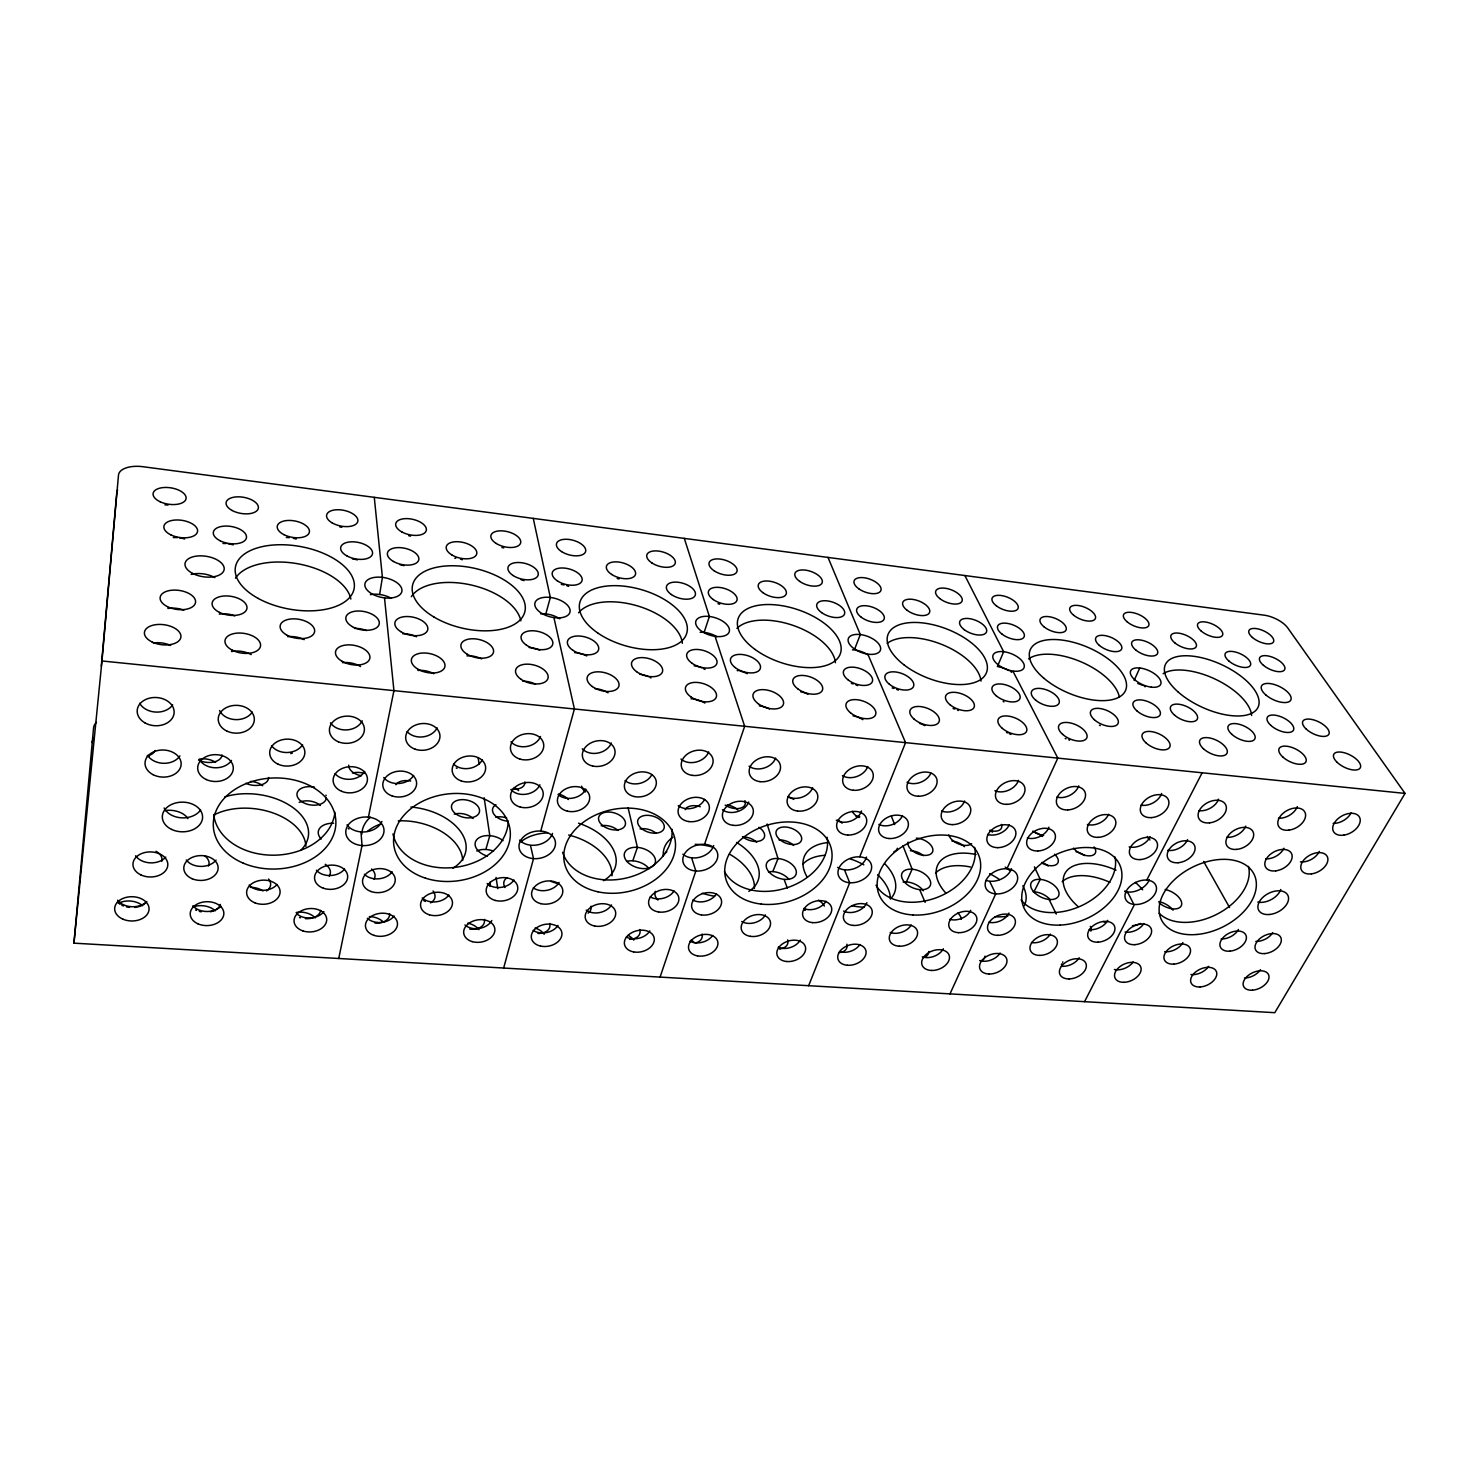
<?xml version="1.0" encoding="UTF-8"?>
<svg xmlns="http://www.w3.org/2000/svg" width="1479" height="1479" viewBox="0 0 1479 1479"><rect width="100%" height="100%" fill="white"/><g stroke="black" fill="none" stroke-linecap="round" stroke-linejoin="round"><path stroke-width="1.5" d="M101.311 666.105L116.767 492.673A23.682 11.721 8.3 0 1 117.654 490.03M73.95 943.158L101.959 660.965L118.486 475.147A23.83 11.629 8.5 0 1 143.001 466.717L1264.286 615.19A19.116 8.135 24.6 0 1 1287.691 627.854L1405.05 793.41L1274.787 1012.69L73.95 943.158L93.565 727.871A21.797 12.682 5.6 0 1 96.449 722.344M374.279 497.351L382.414 577.365L379.622 594.484M338.746 958.503L362.022 845.563L361.005 831.901A19.005 14.254 -4.7 0 1 347.029 824.894M476.793 850.98A16.509 10.482 13.5 0 1 485.833 849.482L489.808 835.653L484.132 797.736M540.593 613.822A18.007 9.632 14.7 0 1 545.825 613.914L550.317 597.461L533.253 518.389M503.655 968.042L533.531 858.633L530.425 845.175A18.247 13.644 -10.3 0 1 519.628 840.127M541.055 831.069L541.554 831.124A18.395 13.681 -10.4 0 1 555.124 846.21A18.395 13.681 -10.4 0 1 534.159 858.67L532.736 858.559A18.395 13.681 -10.4 0 1 519.425 843.27A18.395 13.681 -10.4 0 1 540.741 831.05L574.407 708.977L553.904 617.593A18.099 9.558 14.8 0 1 534.88 605.355A18.099 9.558 14.8 0 1 550.003 597.405L550.817 597.516A18.099 9.558 14.8 0 1 569.988 609.607A18.099 9.558 14.8 0 1 555.309 617.76L554.699 617.686M626.56 861.444A16.01 10.039 17.2 0 1 632.772 860.815L637.412 847.375L628.113 807.885M703.098 632.309A17.434 9.17 17.6 0 1 704.115 632.402L709.384 616.484L684.296 538.393M660.078 977.101L695.851 871.002L691.617 857.82A17.674 12.997 -15.3 0 1 682.854 854.178M704.854 844.324L705.335 844.361A17.803 13.015 -15.3 0 1 717.241 858.948A17.803 13.015 -15.3 0 1 696.443 871.057L695.093 870.946A17.803 13.015 -15.3 0 1 683.446 856.156A17.803 13.015 -15.3 0 1 704.54 844.306L744.658 726.281L715.06 636.358A17.526 9.114 17.6 0 1 695.888 624.36A17.526 9.114 17.6 0 1 709.088 616.447L709.865 616.54A17.526 9.114 17.6 0 1 729.165 628.39A17.526 9.114 17.6 0 1 716.391 636.506L715.799 636.451M768.488 871.87A15.622 9.558 20.5 0 1 772.796 871.612L778.028 858.559L767.102 824.006M808.643 985.698L849.704 882.741L844.454 869.8A17.212 12.331 -19.5 0 1 837.613 867.36M860.002 856.877L860.464 856.914A17.341 12.35 -19.4 0 1 870.872 871.02A17.341 12.35 -19.4 0 1 850.259 882.778L848.983 882.667A17.341 12.35 -19.4 0 1 838.833 868.376A17.341 12.35 -19.4 0 1 859.724 856.859L905.555 742.643L867.822 654.143A17.064 8.652 20.1 0 1 848.539 642.385A17.064 8.652 20.1 0 1 860.02 634.528L860.741 634.602A17.064 8.652 20.1 0 1 880.134 646.212A17.064 8.652 20.1 0 1 869.079 654.291L868.543 654.236M903.096 882.039A15.345 9.077 23.2 0 1 906.387 881.928L912.155 869.208L902.985 845.84M997.364 666.678L1003.649 651.721L964.881 575.534M949.98 993.888L995.718 893.871L989.562 881.188A16.842 11.666 -22.7 0 1 986.068 880.356M1007.199 868.783L1007.624 868.82A16.953 11.684 -22.7 0 1 1016.665 882.482A16.953 11.684 -22.7 0 1 996.254 893.908L995.053 893.815A16.953 11.684 -22.7 0 1 986.253 879.968A16.953 11.684 -22.7 0 1 1006.922 868.765L1057.818 758.117L1012.856 671.022A16.713 8.171 22.2 0 1 993.5 659.505A16.713 8.171 22.2 0 1 1003.391 651.684L1004.075 651.758A16.713 8.171 22.2 0 1 1023.523 663.147A16.713 8.171 22.2 0 1 1014.058 671.17L1013.522 671.115M1034.413 866.842L1040.218 879.395L1033.987 891.763M1134.134 680.488L1139.754 668.009M1084.551 1001.671L1134.504 904.464A16.639 11.037 -25.1 0 0 1156.412 887.308A16.639 11.037 -25.1 0 0 1131.638 884.923A16.639 11.037 -25.1 0 0 1133.857 904.39L1127.534 892.003A16.528 11.019 -25.2 0 1 1125.02 891.486M1202.15 772.777L1146.761 880.06M486.295 849.519L486.573 849.538A16.509 10.482 13.5 0 1 493.542 851.146M633.197 860.852L633.474 860.87A16.01 10.039 17.2 0 1 649.115 868.765M773.203 871.649L773.462 871.667A15.622 9.558 20.5 0 1 788.973 879.395M906.793 881.946L907.034 881.965A15.345 9.077 23.2 0 1 923.377 890.802M784.591 879.358L785.257 879.413A15.714 9.521 20.5 0 0 795.942 869.948A15.714 9.521 20.5 0 0 778.287 858.578L777.603 858.523A15.714 9.521 20.5 0 0 766.529 867.766A15.714 9.521 20.5 0 0 784.073 879.321L787.327 888.01M920.16 889.655L920.788 889.711A15.419 9.04 23.2 0 0 930.106 880.393A15.419 9.04 23.2 0 0 912.395 869.227L911.748 869.171A15.419 9.04 23.2 0 0 902.061 878.304A15.419 9.04 23.2 0 0 919.661 889.618L925.151 902.375M531.22 845.248L531.83 845.285A18.247 13.644 -10.3 0 0 552.48 833.398M692.357 857.875L692.948 857.931A17.674 12.997 -15.3 0 0 713.691 845.544M845.156 869.874L845.711 869.911A17.212 12.331 -19.5 0 0 866.546 857.062M990.246 881.244L990.764 881.281A16.842 11.666 -22.7 0 0 1011.47 868.783M361.005 831.901L361.671 831.956A19.005 14.254 -4.7 0 0 381.915 821.437M368.419 817.111L393.932 690.638L384.503 597.867A18.857 9.965 11.8 0 1 366.7 580.692A18.857 9.965 11.8 0 1 398.664 584.113A18.857 9.965 11.8 0 1 385.15 597.941L384.503 597.867M1049.073 899.454L1056.283 914.059M101.959 660.965L1405.05 793.41M546.139 613.951L546.62 614.007A18.007 9.632 14.7 0 1 559.82 618.832M704.411 632.439L704.873 632.494A17.434 9.17 17.6 0 1 716.908 636.673M1151.365 687.162L1150.717 687.069A16.454 7.709 24 0 1 1130.529 671.152A16.454 7.709 24 0 1 1155.321 674.387A16.454 7.709 24 0 1 1151.365 687.162M1203.629 861.444L1229.567 907.514M828 557.417L860.297 634.546L854.344 649.965A16.972 8.708 20.1 0 0 852.422 649.836M891.338 816.112L894.666 824.598M478.124 757.599L479.122 764.292M496.075 877.417L497.739 888.639M296.133 912.525A15.788 10.482 8.2 0 1 315.212 917.867M320.666 910.398A15.881 10.445 8.4 0 1 305.395 918.644M300.477 917.812A15.881 10.445 8.4 0 1 299.534 917.535M325.232 864.291A15.493 9.965 8.9 0 1 329.207 876.141M326.341 798.013A14.845 9.114 9.3 0 1 310.035 804.872A14.845 9.114 9.3 0 1 297.113 793.021A14.845 9.114 9.3 0 1 314.565 787.216M325.935 795.11A14.845 9.114 9.3 0 1 326.138 795.702M299.183 802.376A14.772 9.151 9.2 0 1 320.407 805.463M92.123 742.55A21.686 12.738 5.4 0 1 94.212 737.836M200.257 758.986A14.901 8.948 7.1 0 1 215.638 762.406M221.998 754.993A14.975 8.911 7.3 0 1 213.752 762.018A14.975 8.911 7.3 0 1 198.574 760.095M290.753 753.624A14.605 8.763 9.2 0 1 292.287 753.181M148.621 755.991A15.197 9.059 5.8 0 1 149.305 756.416M118.69 903.17A16.602 10.815 3.7 0 1 142.613 905.703M250.45 781.43A14.882 9.077 8 0 1 262.726 785.737M250.358 887.345A15.807 10.316 7.1 0 1 263.059 890.913M214.492 814.707A54.76 34.553 7.5 0 1 272.469 812.747A54.76 34.553 7.5 0 1 305.913 846.302M321.202 839.037A17.23 10.834 9.7 0 1 333.662 823.267M348.231 828.462A17.23 10.834 9.7 0 1 348.896 829.053M158.235 852.773A16.269 10.298 4.8 0 1 161.784 861.407M156.071 851.312A16.269 10.298 4.8 0 1 157.569 852.255M192.769 907.145A16.232 10.686 5.5 0 1 215.268 910.824M268.586 777.492A14.956 9.04 8.1 0 1 260.988 784.868A14.956 9.04 8.1 0 1 245.828 783.278M224.734 796.904A55.056 34.442 7.7 0 1 291.973 806.887A55.056 34.442 7.7 0 1 301.069 849.981M145.589 902.819A16.694 10.778 4 0 1 140.597 906.035M139.692 906.368A16.694 10.778 4 0 1 134.811 907.403M129.579 907.385A16.694 10.778 4 0 1 126.491 906.867M123.552 905.98A16.694 10.778 4 0 1 121.759 905.203M120.095 904.279A16.694 10.778 4 0 1 119.337 903.78M117.969 902.689A16.694 10.778 4 0 1 117.359 902.116M155.11 750.482A15.289 9.022 5.9 0 1 147.16 756.046M220.371 904.408A16.324 10.649 5.8 0 1 210.369 911.785M201.255 911.822A16.324 10.649 5.8 0 1 199.277 911.36M196.448 910.398A16.324 10.649 5.8 0 1 195.561 909.992M268.623 879.025A15.899 10.298 7.3 0 1 266.516 890.931M164.927 810.603A18.044 11.185 5.8 0 1 187.888 818.663M204.546 855.731A16.029 10.205 5.9 0 1 208.391 866.065M433.051 890.987A15.234 9.928 11.6 0 1 430.537 902.893M367.495 831.383A52.504 33.388 11.5 0 1 380.898 823.951M398.313 820.845A52.504 33.388 11.5 0 1 462.705 860.464M423.715 900.637A15.141 9.965 11.5 0 1 425.305 901.469M369.362 916.555A15.511 10.316 10.1 0 1 383.579 922.249M361.375 775.791A14.365 8.634 10.7 0 1 348.711 765.161M454.238 814.134A14.217 8.819 12.8 0 1 473.114 818.534M371.617 868.986A15.308 9.872 10.1 0 1 374.021 879.229M352.39 773.055A14.291 8.671 10.5 0 1 364.241 773.388M489.937 882.15A14.901 9.595 13.1 0 1 489.974 886.383M389.624 913.597A15.585 10.298 10.3 0 1 375.037 923.099M484.409 919.346A15.234 10.057 13 0 1 469.749 929.126M467.697 923.136A15.16 10.094 12.9 0 1 478.937 929.644M487.367 856.138A16.583 10.427 13.6 0 1 475.11 843.455A16.583 10.427 13.6 0 1 489.364 835.617L490.104 835.672A16.583 10.427 13.6 0 1 503.026 840.664M456.253 768.008A14.05 8.467 12.6 0 1 457.029 768.341M410.885 807.035A52.8 33.259 11.6 0 1 460.93 832.067A52.8 33.259 11.6 0 1 452.925 868.191M361.874 834.156A52.8 33.259 11.6 0 1 370.416 817.221M395.836 784.702A14.346 8.745 11.6 0 1 410.681 781.023M591.027 906.165A14.716 9.503 15.9 0 1 588.069 913.153M520.922 841.828A50.748 32.057 15.4 0 1 547.47 832.88M568.639 835.025A50.748 32.057 15.4 0 1 612.01 875.771M524.823 781.892A13.866 8.319 14 0 1 512.326 789.083M585.425 792.004A13.607 8.135 15.9 0 1 582.134 787.808M581.931 787.253A13.607 8.135 15.9 0 1 581.709 786.181M601.121 825.781A13.773 8.467 16.4 0 1 617.982 830.422M514.137 787.531A13.792 8.356 13.9 0 1 518.593 790.618M495.798 817.221A14.087 8.726 13.8 0 1 506.65 817.942M505.06 887.566A14.753 9.484 14.3 0 1 507.168 877.602M549.726 923.469A15.03 9.872 14.8 0 1 537.912 933.489M535.102 927.999A14.938 9.909 14.7 0 1 544.198 934.247M639.815 929.551A14.753 9.614 17.3 0 1 629.536 939.313M628.131 935.32A14.679 9.65 17.3 0 1 633.807 940.126M578.529 823.174A51.026 31.928 15.4 0 1 603.432 880.671M557.213 883.444A51.026 31.928 15.4 0 1 551.001 881.41M558.526 794.038A13.884 8.412 15.1 0 1 568.287 799.51M507.778 821.196A14.161 8.689 13.9 0 1 494.004 814.356A14.161 8.689 13.9 0 1 495.946 804.742M165.777 857.099A17.286 12.516 0.9 0 1 150.229 862.849A17.286 12.516 0.9 0 1 135.587 855.768M221 906.183A16.694 11.943 -1.3 0 1 192.899 905.795M172.673 704.873A18.321 14.069 3.6 0 1 155.831 712.083A18.321 14.069 3.6 0 1 139.618 703.264M146.865 901.469A17.064 12.109 0.6 0 1 117.617 900.193M302.566 744.769A17.452 13.422 -1.2 0 1 287.333 752.515A17.452 13.422 -1.2 0 1 271.544 745.693M231.5 760.428A17.656 13.385 0.8 0 1 214.88 767.767A17.656 13.385 0.8 0 1 199.203 759.115M200.608 810.03A19.966 14.79 0.8 0 1 181.566 817.832A19.966 14.79 0.8 0 1 164.132 807.978M216.063 860.094A17.045 12.405 -0.5 0 1 201.089 866.417A17.045 12.405 -0.5 0 1 186.28 860.002M277.165 884.46A16.62 12.054 -2.4 0 1 249.193 885.089M334.92 812.285A60.824 45.424 -1.9 0 1 274.65 855.176A60.824 45.424 -1.9 0 1 213.697 814.578M179.902 755.88A17.933 13.514 2.3 0 1 163.744 763.312A17.933 13.514 2.3 0 1 147.549 755.325M252.299 712.083A17.896 13.866 1 0 1 235.364 719.607A17.896 13.866 1 0 1 219.539 710.549M362.226 720.791A17.378 13.551 -2.9 0 1 346.936 729.905A17.378 13.551 -2.9 0 1 330.483 722.806M323.901 911.619A16.251 11.684 -4 0 1 296.613 913.578M344.607 869.023A16.454 12.072 -4.1 0 1 316.395 870.262M364.721 771.446A17.027 13.034 -3.7 0 1 350.449 779.267A17.027 13.034 -3.7 0 1 335.03 773.72M508.184 821.141A58.162 43.63 -7.5 0 1 454.367 867.452A58.162 43.63 -7.5 0 1 392.97 833.916M413.565 775.495A16.824 12.886 -5.4 0 1 399.016 783.5A16.824 12.886 -5.4 0 1 383.745 777.547M482.394 759.725A16.676 12.886 -7.7 0 1 469.028 768.433A16.676 12.886 -7.7 0 1 453.572 764.051M539.909 784.776A16.324 12.479 -9.8 0 1 526.45 794.168A16.324 12.479 -9.8 0 1 510.81 789.49M540.501 736.505A16.639 12.978 -9.7 0 1 527.06 746.433A16.639 12.978 -9.7 0 1 510.939 741.792M437.137 727.853A17.045 13.329 -5.8 0 1 423.086 736.856A17.045 13.329 -5.8 0 1 407.076 731.569M392.175 871.76A16.251 11.943 -5.6 0 1 364.389 874.274M448.858 895.035A15.899 11.592 -7.4 0 1 422.236 897.993M513.971 879.987A15.788 11.592 -9.3 0 1 487.109 883.518M491.823 920.511A15.585 11.222 -8.8 0 1 479.381 928.424A15.585 11.222 -8.8 0 1 464.942 924.967M394.135 916.037A15.955 11.499 -6 0 1 367.365 918.274M672.002 829.312A56.091 41.671 -12.9 0 1 624.637 878.397A56.091 41.671 -12.9 0 1 562.612 852.274M585.832 789.139A16.158 12.313 -11.4 0 1 573.131 798.05A16.158 12.313 -11.4 0 1 558.082 794.519M651.925 774.497A16.084 12.276 -13.8 0 1 625.007 780.616M704.614 799.363A15.788 11.869 -15.4 0 1 678.251 805.648M708.663 751.924A16.084 12.331 -15.8 0 1 696.369 761.981A16.084 12.331 -15.8 0 1 680.969 759.06M611.308 742.994A16.398 12.719 -12.4 0 1 598.145 753.033A16.398 12.719 -12.4 0 1 582.301 748.836M559.062 882.408A15.64 11.444 -10.6 0 1 533.309 887.844M611.511 904.908A15.345 11.092 -12.2 0 1 586.202 910.14M674.091 890.876A15.271 11.056 -14 0 1 650.205 896.903M649.854 930.883A15.067 10.741 -13.2 0 1 626.356 937.02M558.008 925.373A15.363 11.037 -10.7 0 1 533.179 930.383M342.462 662.666A17.341 9.78 10.8 0 1 360.525 666.53M354.424 628.39A16.898 9.281 11.2 0 1 366.589 630.59M235.494 578.197A59.955 32.002 10.1 0 1 297.815 563.776A59.955 32.002 10.1 0 1 350.856 599.069M173.302 537.58A16.916 8.708 8.5 0 1 177.406 537.616M179.495 537.838A16.916 8.708 8.5 0 1 184.598 538.966M339.893 526.949A15.825 8.061 11.3 0 1 341.834 527.337M287.832 636.691A17.36 9.614 9.9 0 1 304.193 639.631M219.262 614.136A17.508 9.54 8.8 0 1 234.921 615.874M153.317 642.995A18.266 10.15 7.3 0 1 170.64 645.454M286.334 537.524A16.232 8.356 10.4 0 1 289.292 537.653M293.286 538.282A16.232 8.356 10.4 0 1 296.17 539.077M222.978 543.477A16.694 8.634 9.3 0 1 226.028 543.551M228.08 543.773A16.694 8.634 9.3 0 1 233.127 544.882M191.105 574.425A19.671 10.408 8.6 0 1 214.862 577.586M164.945 504.857A16.602 8.338 8.6 0 1 168.033 505.097M231.5 651.555A17.859 10.002 8.7 0 1 251.227 654.605M167.922 608.461A17.766 9.632 7.9 0 1 183.858 610.18M370.379 594.65A18.746 10.039 11.7 0 1 391.399 598.348M352.409 558.933A16.121 8.412 11.4 0 1 357.345 559.894M402.713 633.751A16.676 9.188 12.1 0 1 416.505 636.765M466.994 655.9A16.583 9.225 13.3 0 1 481.655 658.876M408.703 535.731A15.548 7.931 12.4 0 1 410.589 536.156M522.716 681.153A16.602 9.355 14.3 0 1 535.472 684.13M417.91 670.449A17.008 9.614 12.3 0 1 433.865 673.721M411.365 596.684A57.348 30.763 13.2 0 1 470.599 584.871A57.348 30.763 13.2 0 1 520.867 620.884M400.051 564.775A15.936 8.319 12.2 0 1 403.915 565.681M454.829 558.249A15.548 8.042 13.2 0 1 455.754 558.322M460.505 559.173A15.548 8.042 13.2 0 1 462.354 559.728M521.144 579.786A15.474 8.079 14.2 0 1 523.899 580.637M501.88 547.526A15.197 7.765 14 0 1 503.729 547.914M529.112 647.543A16.195 8.892 14.4 0 1 539.706 650.131M574.573 652.609A16.029 8.782 15.3 0 1 586.793 655.955M639.852 674.239A15.992 8.8 16.6 0 1 648.394 676.606M650.131 677.474A15.992 8.8 16.6 0 1 650.945 677.955M691.063 698.791A16.047 8.892 17.7 0 1 691.987 698.827M692.948 698.92A16.047 8.892 17.7 0 1 702.396 701.675M703.264 702.118A16.047 8.892 17.7 0 1 704.891 703.08M594.872 688.604A16.361 9.17 15.8 0 1 608.035 692.819M700.159 632.291A17.434 9.17 17.6 0 1 702.1 632.272M578.566 612.824A55.315 29.414 16.2 0 1 637.19 605.817A55.315 29.414 16.2 0 1 682.355 643.31M561.336 584.445A15.326 7.987 15 0 1 564.128 584.944M566.882 585.739A15.326 7.987 15 0 1 568.657 586.405M617.205 578.511A15.012 7.709 15.9 0 1 619.017 578.992M694.15 665.809A15.659 8.467 17.5 0 1 701.619 667.768M703.375 668.563A15.659 8.467 17.5 0 1 705.021 669.469M744.917 800.62A13.274 7.783 18.9 0 1 739.962 808.292A13.274 7.783 18.9 0 1 725.191 805.112M662.629 856.23A49.399 30.634 18.9 0 1 666.844 851.849M695.222 844.306A49.399 30.634 18.9 0 1 712.767 847.171M729.461 854.122A49.399 30.634 18.9 0 1 754.401 888.343M743.438 836.911A13.44 8.098 19.5 0 1 756.712 842.254M727.187 804.853A13.2 7.82 18.9 0 1 737.818 809.937M640.037 828.906A13.681 8.375 17.3 0 1 656.14 833.25M657.915 900.082A14.328 9.059 18.1 0 1 655.289 891.282M702.026 934.099A14.587 9.41 18.9 0 1 695.666 942.899M691.118 940.071A14.513 9.447 18.9 0 1 694.372 942.715M787.697 939.886A14.402 9.133 21 0 1 779.451 948.815M778.416 947.207A14.328 9.17 21.1 0 1 780.136 948.889M736.597 842.457A49.657 30.504 18.9 0 1 748.818 891.356M714.579 896.219A49.657 30.504 18.9 0 1 702.322 893.242M663.276 855.675A49.657 30.504 18.9 0 1 672.89 837.262M758.912 827.316A13.496 8.061 19.5 0 1 761.74 840.164A13.496 8.061 19.5 0 1 742.495 836.578M685.202 809.716A13.496 8.061 18.3 0 1 700.27 806.721M827.094 837.243A54.464 39.6 -17.5 0 1 787.475 887.603A54.464 39.6 -17.5 0 1 724.47 871.612M748.725 802.006A15.659 11.703 -16.7 0 1 737.281 811.657A15.659 11.703 -16.7 0 1 722.455 809.771M812.655 787.715A15.622 11.647 -18.8 0 1 787.863 796.552M861.517 810.973A15.382 11.24 -19.9 0 1 850.906 821.011A15.382 11.24 -19.9 0 1 836.282 820.216M867.766 766.51A15.659 11.666 -20.7 0 1 842.475 775.662M775.625 758.061A15.899 12.054 -18 0 1 764.07 768.063A15.899 12.054 -18 0 1 749.04 766.177M716.465 893.852A15.141 10.908 -15.2 0 1 692.819 899.99M765.401 914.909A14.882 10.556 -16.4 0 1 741.737 921.528M826.021 901.21A14.845 10.519 -18.1 0 1 803.781 908.476M800.305 940.071A14.642 10.224 -17.1 0 1 778.416 947.373M712.638 935.486A14.882 10.519 -14.9 0 1 689.898 941.199M737.189 670.597A15.53 8.356 18.3 0 1 738.113 670.708M739.962 671.059A15.53 8.356 18.3 0 1 743.678 672.15M744.584 672.501A15.53 8.356 18.3 0 1 747.172 673.703M853.032 715.854A15.622 8.412 20.5 0 1 859.484 717.87M860.353 718.276A15.622 8.412 20.5 0 1 862.849 719.663M759.3 705.908A15.862 8.708 18.9 0 1 761.186 706.167M762.129 706.333A15.862 8.708 18.9 0 1 769.505 708.977M856.064 650.205A16.972 8.708 20.1 0 1 867.655 654.642M736.93 628.353A53.725 27.972 18.9 0 1 793.502 625.543A53.725 27.972 18.9 0 1 835.432 662.703M717.981 603.728A14.864 7.617 17.6 0 1 719.755 604.208M800.675 691.784A15.53 8.356 19.5 0 1 807.941 694.224M851.386 683.446A15.252 8.024 20.2 0 1 853.217 683.927M855.897 684.869A15.252 8.024 20.2 0 1 857.617 685.646M858.855 817.536A12.997 7.413 21.5 0 1 852.274 811.25M802.931 864.069A48.363 29.155 21.9 0 1 825.208 855.287M850.24 858.892A48.363 29.155 21.9 0 1 863.828 864.808M877.62 874.718A48.363 29.155 21.9 0 1 890.376 898.419M803.652 910.14A13.921 8.652 21.5 0 1 805.297 910.324M855.953 816.112A12.941 7.45 21.5 0 1 859.78 816.833M818.442 900.138A13.995 8.615 21.5 0 1 824.395 906.072M779.045 839.961A13.348 7.987 20.3 0 1 793.668 845.452M846.894 944.212A14.272 8.929 22.4 0 1 839.24 952.605M928.757 951.478A14.124 8.634 24.1 0 1 923.395 957.542M787.752 797.07A13.145 7.635 20 0 1 793.798 799.436M884.775 863.773A48.604 29.007 21.9 0 1 890.376 898.992M863.995 907.2A48.604 29.007 21.9 0 1 852.366 905.851M807.016 876.844A48.604 29.007 21.9 0 1 827.611 842.605M896.829 849.538A13.237 7.672 22.2 0 1 895.405 850.98M894.943 851.275A13.237 7.672 22.2 0 1 893.889 851.775M897.402 848.225A13.237 7.672 22.2 0 1 897.069 849.131M837.78 820.013A13.219 7.691 21 0 1 842.106 823.193M1001.412 824.413A12.793 7.062 23.7 0 1 989.765 830.44M935.504 873.091A47.568 27.657 24.4 0 1 970.501 867.008M989.562 873.664A47.568 27.657 24.4 0 1 999.527 879.561M990.061 830.348A12.719 7.099 23.7 0 1 992.483 832.141M957.893 912.987A13.755 8.171 24.2 0 1 961.313 919.291M951.884 841.052A12.923 7.34 23.5 0 1 964.456 846.691M910.343 850.739A13.108 7.598 22.9 0 1 923.414 855.638M1033.174 891.745A15.104 8.615 25.5 0 1 1050.182 899.657M985.051 956.118A14.032 8.449 25.1 0 1 981.446 960.703M1062.033 963.753A13.921 8.153 26.5 0 1 1061.349 964.548M1062.809 961.849A13.921 8.153 26.5 0 1 1062.68 962.367M1007.791 916.093A47.79 27.528 24.3 0 1 995.053 916.721M945.839 893.131A47.79 27.528 24.3 0 1 939.59 861.998A47.79 27.528 24.3 0 1 976.048 854.511M1005.221 867.101A47.79 27.528 24.3 0 1 1009.713 870.484M1022.839 885.755A47.79 27.528 24.3 0 1 1024.115 905.869M971.611 843.751A12.978 7.303 23.4 0 1 958.854 844.047A12.978 7.303 23.4 0 1 948.815 834.951M916.333 838.131A13.182 7.561 22.8 0 1 932.75 848.743A13.182 7.561 22.8 0 1 920.382 854.733A13.182 7.561 22.8 0 1 908.124 842.124M1076.046 851.738A12.738 6.97 25.4 0 1 1084.569 855.565M1042.011 862.423A12.923 7.21 25 0 1 1048.149 865.991M1140.605 923.488A47.18 26.049 26.3 0 1 1132.415 925.706M1106.07 922.471A47.18 26.049 26.3 0 1 1103.26 921.472M1077.932 906.424A47.18 26.049 26.3 0 1 1067.856 869.634A47.18 26.049 26.3 0 1 1116.035 870.207M1135.299 882.371A47.18 26.049 26.3 0 1 1142.657 889.803M1062.199 881.687A46.94 26.178 26.4 0 1 1109.971 882.353M1124.798 891.042A46.94 26.178 26.4 0 1 1126.998 892.743M1165.138 889.471A15.012 8.098 27.1 0 1 1181.333 905.629A15.012 8.098 27.1 0 1 1159.111 902.856M1094.035 846.912A12.812 6.933 25.3 0 1 1089.949 855.842A12.812 6.933 25.3 0 1 1073.532 848.114M1149.922 839.98A12.553 6.563 26.1 0 1 1147.316 836.448M1043.601 835.524A12.719 6.914 24.5 0 1 1032.915 831.05M1032.712 831.771A12.645 6.951 24.5 0 1 1042.381 836.411M1158.815 901.561A14.938 8.153 27.2 0 1 1173.05 910.14M1090.337 926.39A13.57 7.709 26.4 0 1 1090.855 931.16M1054.527 854.215A12.978 7.173 24.9 0 1 1056.431 864.494A12.978 7.173 24.9 0 1 1041.66 862.996M974.643 847.301A53.17 37.511 -21.2 0 1 937.187 897.402A53.17 37.511 -21.2 0 1 875.993 885.218M902.486 815.65A15.271 11.074 -21 0 1 878.859 824.432M964.641 800.971A15.271 11 -22.7 0 1 941.531 810.991M1009.251 824.857A15.049 10.63 -23.4 0 1 987.565 834.433M1018.532 780.339A15.345 11 -24.3 0 1 994.886 790.71M930.901 773.073A15.53 11.388 -22.3 0 1 907.015 782.225M866.934 902.689A14.753 10.371 -19.1 0 1 843.548 911.064M911.23 925.059A14.531 10.039 -19.9 0 1 890.173 932.473M970.723 910.361A14.513 9.965 -21.4 0 1 949.666 919.291M943.343 948.797A14.309 9.706 -20.4 0 1 922.286 956.839M859.983 944.471A14.494 10.02 -18.6 0 1 839.499 951.57M1149.368 879.598A16.528 11.019 -25.2 0 1 1128.181 892.059M1114.926 856.933A52.116 35.459 -24.1 0 1 1080.964 905.924A52.116 35.459 -24.1 0 1 1021.102 899.861M1048.925 827.168A14.956 10.464 -24.2 0 1 1027.369 837.983M1108.621 814.263A14.975 10.371 -25.6 0 1 1087.361 824.506M1150.089 836.633A14.772 10.02 -26 0 1 1129.18 846.857M1161.607 793.465A15.067 10.353 -26.9 0 1 1141.012 805.186M1078.709 785.848A15.215 10.723 -25.5 0 1 1056.875 797.07M1008.992 913.042A14.439 9.817 -22.2 0 1 988.841 922.249M1050.33 934.081A14.235 9.503 -22.7 0 1 1031.473 942.53M1107.734 920.363A14.235 9.447 -24 0 1 1089.21 929.551M1079.189 957.745A14.014 9.207 -23 0 1 1061.367 966.231M1000.137 953.012A14.18 9.503 -21.5 0 1 979.708 960.574M1272.735 932.694A13.94 8.782 -26.4 0 1 1255.819 941.402M1208.602 966.342A13.773 8.726 -25 0 1 1190.983 974.532M1351.103 812.914A14.735 9.503 -29.3 0 1 1333.152 823.378M1260.515 969.651A13.699 8.523 -25.7 0 1 1244.505 977.97M1245.743 826.132A14.735 9.761 -27.7 0 1 1226.775 837.28M1283.883 848.243A14.531 9.447 -27.8 0 1 1265.636 858.874M1280.777 889.471A16.269 10.408 -27.1 0 1 1257.816 902.135M1238.441 929.459A13.995 8.929 -25.9 0 1 1221.173 938.943M1182.867 942.585A13.977 9.003 -24.9 0 1 1164.694 951.663M1248.479 866.38A51.229 33.499 -26.2 0 1 1217.476 913.948A51.229 33.499 -26.2 0 1 1159.111 913.209M1319.36 851.405A14.476 9.299 -28.3 0 1 1300.411 861.887M1297.323 806.628A14.827 9.743 -28.7 0 1 1278.448 818.238M1218.604 799.159A14.956 10.094 -27.7 0 1 1198.729 810.677M1133.154 961.923A13.921 9.003 -23.9 0 1 1114.408 969.484M1143.803 923.543A14.161 9.299 -24.5 0 1 1125.057 932.029M1187.526 839.61A14.698 9.854 -26.5 0 1 1167.67 850.351M892.17 687.957A15.16 7.913 20.9 0 1 893.963 688.419M896.644 689.343A15.16 7.913 20.9 0 1 898.363 690.12M1006.533 732.567A15.289 7.931 23 0 1 1007.439 732.881M1009.196 733.602A15.289 7.931 23 0 1 1010.915 734.434M919.513 723.36A15.474 8.227 21.6 0 1 921.343 724.007M922.23 724.377A15.474 8.227 21.6 0 1 924.8 725.653M887.215 643.365A52.486 26.511 21.2 0 1 941.975 644.511A52.486 26.511 21.2 0 1 981.002 681.116M953.068 708.533A15.178 7.894 22 0 1 954.861 709.07M957.505 710.105A15.178 7.894 22 0 1 958.355 710.512M1003.15 701.471A14.938 7.58 22.5 0 1 1004.001 701.859M1065.194 738.52A15.178 7.746 23.8 0 1 1066.082 738.797M1068.725 739.796A15.178 7.746 23.8 0 1 1069.594 740.184M998.713 666.881A16.639 8.245 22.3 0 1 1009.214 670.69M1010.915 671.743A16.639 8.245 22.3 0 1 1011.71 672.298M1028.571 658.913A51.525 25.051 23.2 0 1 1080.262 661.501A51.525 25.051 23.2 0 1 1119.307 696.886M1099.452 725.209A14.919 7.432 24 0 1 1100.302 725.579M1163.141 673.684A50.785 23.627 24.8 0 1 1215.22 679.138A50.785 23.627 24.8 0 1 1251.622 715.466M1137.795 683.52A16.361 7.783 24.1 0 1 1139.699 684.167M1140.642 684.518A16.361 7.783 24.1 0 1 1142.509 685.332M1144.321 686.256A16.361 7.783 24.1 0 1 1145.208 686.755M637.671 847.393L636.968 847.338A16.084 9.983 17.2 0 0 624.397 856.729A16.084 9.983 17.2 0 0 641.849 868.524L643.088 868.617A16.084 9.983 17.2 0 0 655.271 859.022A16.084 9.983 17.2 0 0 637.671 847.393M362.669 845.6L362.022 845.563A19.172 14.291 -4.8 0 1 349.82 823.063A19.172 14.291 -4.8 0 1 382.543 825.134A19.172 14.291 -4.8 0 1 362.669 845.6M456.179 814.134A14.291 8.782 12.9 0 0 479.288 812.489A14.291 8.782 12.9 0 0 461.078 799.677A14.291 8.782 12.9 0 0 456.179 814.134M603.025 825.837A13.847 8.43 16.4 0 0 625.229 825.134A13.847 8.43 16.4 0 0 607.795 812.026A13.847 8.43 16.4 0 0 603.025 825.837M140.838 874.884A17.434 12.535 0.7 0 0 167.793 865.252A17.434 12.535 0.7 0 0 142.557 853.198A17.434 12.535 0.7 0 0 140.838 874.884M198.02 923.857A16.842 11.961 -1.4 0 0 223.847 913.93A16.842 11.961 -1.4 0 0 199.221 903.151A16.842 11.961 -1.4 0 0 198.02 923.857M144.905 722.843A18.487 14.106 3.3 0 0 174.06 713.451A18.487 14.106 3.3 0 0 148.048 698.569A18.487 14.106 3.3 0 0 144.905 722.843M122.849 919.143A17.193 12.128 0.4 0 0 149.065 909.252A17.193 12.128 0.4 0 0 123.7 898.141A17.193 12.128 0.4 0 0 122.849 919.143M278.311 764.292A17.6 13.477 -1.4 0 0 304.877 752.552A17.6 13.477 -1.4 0 0 278.625 740.961A17.6 13.477 -1.4 0 0 278.311 764.292M206.284 779.544A17.803 13.422 0.5 0 0 233.294 768.433A17.803 13.422 0.5 0 0 206.912 756.287A17.803 13.422 0.5 0 0 206.284 779.544M171.656 829.442A20.133 14.827 0.6 0 0 202.568 817.702A20.133 14.827 0.6 0 0 173.135 803.781A20.133 14.827 0.6 0 0 171.656 829.442M192.141 878.729A17.175 12.424 -0.7 0 0 218.134 868.118A17.175 12.424 -0.7 0 0 192.603 857.21A17.175 12.424 -0.7 0 0 192.141 878.729M254.961 902.837A16.75 12.072 -2.6 0 0 280.104 891.874A16.75 12.072 -2.6 0 0 255.035 881.909A16.75 12.072 -2.6 0 0 254.961 902.837M243.259 863.163A61.323 45.535 -2.1 0 0 335.881 823.1A61.323 45.535 -2.1 0 0 244.608 784.258A61.323 45.535 -2.1 0 0 243.259 863.163M153.021 774.645A18.081 13.551 2.1 0 0 181.122 764.754A18.081 13.551 2.1 0 0 155.129 751.258A18.081 13.551 2.1 0 0 153.021 774.645M226.842 731.07A18.062 13.921 0.7 0 0 254.333 719.718A18.062 13.921 0.7 0 0 227.674 706.98A18.062 13.921 0.7 0 0 226.842 731.07M338.414 741.811A17.526 13.607 -3.1 0 0 364.407 729.092A17.526 13.607 -3.1 0 0 337.878 718.258A17.526 13.607 -3.1 0 0 338.414 741.811M302.862 930.901A16.38 11.703 -4.2 0 0 326.711 919.106A16.38 11.703 -4.2 0 0 301.568 910.676A16.38 11.703 -4.2 0 0 302.862 930.901M323.42 888.232A16.583 12.091 -4.3 0 0 347.676 876.178A16.583 12.091 -4.3 0 0 322.274 867.304A16.583 12.091 -4.3 0 0 323.42 888.232M341.631 791.32A17.175 13.071 -3.9 0 0 367.439 779.341A17.175 13.071 -3.9 0 0 341.76 768.655A17.175 13.071 -3.9 0 0 341.631 791.32M425.416 878.138A58.624 43.723 -7.6 0 0 510.273 831.771A58.624 43.723 -7.6 0 0 420.165 802.524A58.624 43.723 -7.6 0 0 425.416 878.138M461.3 780.949A16.824 12.923 -7.8 0 0 485.63 767.342A16.824 12.923 -7.8 0 0 459.747 758.616A16.824 12.923 -7.8 0 0 461.3 780.949M520.312 807.072A16.454 12.498 -9.9 0 0 543.126 792.504A16.454 12.498 -9.9 0 0 517.188 785.645A16.454 12.498 -9.9 0 0 520.312 807.072M519.813 759.041A16.768 13.015 -9.9 0 0 543.717 744.677A16.768 13.015 -9.9 0 0 517.705 736.579A16.768 13.015 -9.9 0 0 519.813 759.041M392.194 795.961A16.953 12.923 -5.5 0 0 416.579 782.539A16.953 12.923 -5.5 0 0 390.308 773.665A16.953 12.923 -5.5 0 0 392.194 795.961M472.263 941.624A15.714 11.24 -8.9 0 0 494.873 929.182A15.714 11.24 -8.9 0 0 470.729 922.175A15.714 11.24 -8.9 0 0 472.263 941.624M374.021 935.375A16.084 11.518 -6.1 0 0 397.481 923.451A16.084 11.518 -6.1 0 0 372.893 915.446A16.084 11.518 -6.1 0 0 374.021 935.375M371.063 891.523A16.38 11.961 -5.7 0 0 395.244 879.58A16.38 11.961 -5.7 0 0 370.379 870.78A16.38 11.961 -5.7 0 0 371.063 891.523M495.502 900.489A15.918 11.61 -9.4 0 0 517.705 886.956A15.918 11.61 -9.4 0 0 492.71 880.578A15.918 11.61 -9.4 0 0 495.502 900.489M429.409 914.817A16.029 11.61 -7.5 0 0 452.445 902.208A16.029 11.61 -7.5 0 0 427.671 894.777A16.029 11.61 -7.5 0 0 429.409 914.817M415.285 749.243A17.193 13.366 -5.9 0 0 439.929 735.266A17.193 13.366 -5.9 0 0 413.233 726.189A17.193 13.366 -5.9 0 0 415.285 749.243M597.923 891.8A56.516 41.745 -12.9 0 0 675.071 839.813A56.516 41.745 -12.9 0 0 585.887 820.457A56.516 41.745 -12.9 0 0 597.923 891.8M634.121 796.515A16.214 12.313 -13.8 0 0 656.232 781.263A16.214 12.313 -13.8 0 0 630.683 775.458A16.214 12.313 -13.8 0 0 634.121 796.515M688.511 821.529A15.918 11.887 -15.4 0 0 709.144 805.537A15.918 11.887 -15.4 0 0 683.575 801.526A15.918 11.887 -15.4 0 0 688.511 821.529M692.19 775.366A16.214 12.368 -15.9 0 0 712.786 758.505A16.214 12.368 -15.9 0 0 686.515 754.715A16.214 12.368 -15.9 0 0 692.19 775.366M567.418 811.158A16.287 12.35 -11.5 0 0 589.548 796.072A16.287 12.35 -11.5 0 0 563.647 790.119A16.287 12.35 -11.5 0 0 567.418 811.158M633.622 951.921A15.178 10.741 -13.3 0 0 654.199 938.056A15.178 10.741 -13.3 0 0 630.22 933.6A15.178 10.741 -13.3 0 0 633.622 951.921M540.519 946.061A15.474 11.037 -10.7 0 0 561.854 932.62A15.474 11.037 -10.7 0 0 537.469 927.185A15.474 11.037 -10.7 0 0 540.519 946.061M540.722 903.632A15.751 11.462 -10.7 0 0 562.741 890.062A15.751 11.462 -10.7 0 0 538.097 883.943A15.751 11.462 -10.7 0 0 540.722 903.632M658.599 911.97A15.382 11.074 -14.1 0 0 678.676 897.087A15.382 11.074 -14.1 0 0 653.995 893.334A15.382 11.074 -14.1 0 0 658.599 911.97M594.669 926.02A15.456 11.111 -12.3 0 0 615.578 911.951A15.456 11.111 -12.3 0 0 591.064 907.126A15.456 11.111 -12.3 0 0 594.669 926.02M592.58 766.011A16.528 12.738 -12.5 0 0 614.913 750.334A16.528 12.738 -12.5 0 0 588.624 744.288A16.528 12.738 -12.5 0 0 592.58 766.011M160.139 501.769A16.713 8.282 8.8 0 0 186.077 498.608A16.713 8.282 8.8 0 0 162.505 487.645A16.713 8.282 8.8 0 0 160.139 501.769M232.24 650.168A17.97 9.928 8.9 0 0 260.489 646.231A17.97 9.928 8.9 0 0 235.586 633.289A17.97 9.928 8.9 0 0 232.24 650.168M152.226 642.052A18.395 10.076 7.5 0 0 180.882 637.209A18.395 10.076 7.5 0 0 154.907 624.804A18.395 10.076 7.5 0 0 152.226 642.052M283.931 534.659A16.343 8.301 10.5 0 0 309.37 532.144A16.343 8.301 10.5 0 0 286.649 520.553A16.343 8.301 10.5 0 0 283.931 534.659M220.316 540.87A16.787 8.578 9.4 0 0 246.438 537.764A16.787 8.578 9.4 0 0 222.904 526.247A16.787 8.578 9.4 0 0 220.316 540.87M192.677 573.445A19.782 10.335 8.8 0 0 224.05 570.025A19.782 10.335 8.8 0 0 197.077 556.03A19.782 10.335 8.8 0 0 192.677 573.445M219.484 612.398A17.619 9.484 8.9 0 0 246.938 608.479A17.619 9.484 8.9 0 0 222.201 596.203A17.619 9.484 8.9 0 0 219.484 612.398M232.148 510.495A16.361 8.171 9.9 0 0 258.233 508.628A16.361 8.171 9.9 0 0 236.289 496.889A16.361 8.171 9.9 0 0 232.148 510.495M170.732 534.806A17.027 8.652 8.7 0 0 197.502 531.719A17.027 8.652 8.7 0 0 173.912 520.146A17.027 8.652 8.7 0 0 170.732 534.806M258.252 598.459A60.325 31.78 10.3 0 0 353.851 589.825A60.325 31.78 10.3 0 0 272.247 545.104A60.325 31.78 10.3 0 0 258.252 598.459M286.482 634.879A17.471 9.558 10 0 0 314.454 632.328A17.471 9.558 10 0 0 291.215 618.943A17.471 9.558 10 0 0 286.482 634.879M332.313 522.993A15.918 8.005 11.4 0 0 357.696 521.773A15.918 8.005 11.4 0 0 336.602 509.756A15.918 8.005 11.4 0 0 332.313 522.993M342.13 661.335A17.452 9.706 10.9 0 0 369.768 658.562A17.452 9.706 10.9 0 0 346.215 644.992A17.452 9.706 10.9 0 0 342.13 661.335M347.121 556.03A16.214 8.356 11.5 0 0 372.468 553.904A16.214 8.356 11.5 0 0 350.19 541.887A16.214 8.356 11.5 0 0 347.121 556.03M352.316 626.615A16.99 9.225 11.3 0 0 379.179 624.193A16.99 9.225 11.3 0 0 356.18 611.104A16.99 9.225 11.3 0 0 352.316 626.615M167.423 606.649A17.877 9.577 8.1 0 0 195.505 602.637A17.877 9.577 8.1 0 0 170.584 590.361A17.877 9.577 8.1 0 0 167.423 606.649M433.976 617.039A57.699 30.541 13.3 0 0 524.786 611.973A57.699 30.541 13.3 0 0 447.434 565.884A57.699 30.541 13.3 0 0 433.976 617.039M393.469 561.484A16.029 8.264 12.3 0 0 418.742 559.949A16.029 8.264 12.3 0 0 397.148 547.637A16.029 8.264 12.3 0 0 393.469 561.484M417.614 668.989A17.119 9.54 12.4 0 0 444.809 666.974A17.119 9.54 12.4 0 0 422.088 653.052A17.119 9.54 12.4 0 0 417.614 668.989M521.107 679.36A16.713 9.299 14.4 0 0 547.877 678.676A16.713 9.299 14.4 0 0 526.506 664.163A16.713 9.299 14.4 0 0 521.107 679.36M526.395 645.103A16.287 8.837 14.5 0 0 552.554 644.826A16.287 8.837 14.5 0 0 531.885 630.757A16.287 8.837 14.5 0 0 526.395 645.103M401.807 531.922A15.64 7.876 12.5 0 0 426.285 530.462A15.64 7.876 12.5 0 0 404.987 518.648A15.64 7.876 12.5 0 0 401.807 531.922M466.902 654.051A16.694 9.17 13.4 0 0 493.394 652.59A16.694 9.17 13.4 0 0 471.376 638.799A16.694 9.17 13.4 0 0 466.902 654.051M400.68 631.588A16.787 9.114 12.2 0 0 427.597 630.202A16.787 9.114 12.2 0 0 405.745 616.558A16.787 9.114 12.2 0 0 400.68 631.588M496.223 543.459A15.289 7.691 14 0 0 520.534 543.237A15.289 7.691 14 0 0 500.642 530.832A15.289 7.691 14 0 0 496.223 543.459M451.779 554.884A15.64 7.987 13.3 0 0 476.645 554.181A15.64 7.987 13.3 0 0 456.124 541.702A15.64 7.987 13.3 0 0 451.779 554.884M513.121 575.534A15.566 8.024 14.3 0 0 538.023 575.46A15.566 8.024 14.3 0 0 518.094 562.501A15.566 8.024 14.3 0 0 513.121 575.534M597.682 632.938A55.629 29.192 16.2 0 0 686.311 634.491A55.629 29.192 16.2 0 0 615.948 585.666A55.629 29.192 16.2 0 0 597.682 632.938M557.269 580.803A15.419 7.931 15.1 0 0 581.913 581.044A15.419 7.931 15.1 0 0 562.297 567.973A15.419 7.931 15.1 0 0 557.269 580.803M592.339 686.552A16.454 9.114 15.8 0 0 618.721 686.607A16.454 9.114 15.8 0 0 598.089 671.817A16.454 9.114 15.8 0 0 592.339 686.552M690.804 696.849A16.14 8.837 17.7 0 0 716.298 697.108A16.14 8.837 17.7 0 0 695.759 682.374A16.14 8.837 17.7 0 0 690.804 696.849M691.802 663.091A15.751 8.412 17.6 0 0 716.779 663.72A15.751 8.412 17.6 0 0 696.905 649.447A15.751 8.412 17.6 0 0 691.802 663.091M561.576 551.593A15.067 7.561 15.1 0 0 585.518 551.815A15.067 7.561 15.1 0 0 566.143 539.262A15.067 7.561 15.1 0 0 561.576 551.593M636.562 671.651A16.084 8.745 16.6 0 0 662.333 672.187A16.084 8.745 16.6 0 0 642.33 657.6A16.084 8.745 16.6 0 0 636.562 671.651M572.965 650.353A16.14 8.726 15.4 0 0 598.533 649.891A16.14 8.726 15.4 0 0 577.623 635.988A16.14 8.726 15.4 0 0 572.965 650.353M651.888 562.944A14.79 7.358 16.6 0 0 675.163 563.481A14.79 7.358 16.6 0 0 656.084 550.891A14.79 7.358 16.6 0 0 651.888 562.944M611.677 574.462A15.086 7.654 15.9 0 0 635.434 574.573A15.086 7.654 15.9 0 0 615.763 561.854A15.086 7.654 15.9 0 0 611.677 574.462M671.392 594.558A15.049 7.672 17 0 0 695.222 595.298A15.049 7.672 17 0 0 676.088 582.116A15.049 7.672 17 0 0 671.392 594.558M641.978 828.906A13.736 8.338 17.3 0 0 663.997 828.554A13.736 8.338 17.3 0 0 646.859 815.317A13.736 8.338 17.3 0 0 641.978 828.906M761.26 904.076A54.871 39.656 -17.5 0 0 831.013 847.652A54.871 39.656 -17.5 0 0 742.902 837.872A54.871 39.656 -17.5 0 0 761.26 904.076M797.532 811.047A15.751 11.666 -18.8 0 0 817.536 794.5A15.751 11.666 -18.8 0 0 792.3 791.524A15.751 11.666 -18.8 0 0 797.532 811.047M847.707 835.025A15.493 11.259 -19.9 0 0 866.25 817.961A15.493 11.259 -19.9 0 0 841.089 816.685A15.493 11.259 -19.9 0 0 847.707 835.025M853.328 790.267A15.788 11.684 -20.7 0 0 872.943 773.11A15.788 11.684 -20.7 0 0 847.615 770.836A15.788 11.684 -20.7 0 0 853.328 790.267M733.085 825.337A15.788 11.721 -16.8 0 0 753.033 808.939A15.788 11.721 -16.8 0 0 727.539 805.796A15.788 11.721 -16.8 0 0 733.085 825.337M786.754 961.516A14.753 10.242 -17.1 0 0 805.334 946.56A14.753 10.242 -17.1 0 0 781.596 944.545A14.753 10.242 -17.1 0 0 786.754 961.516M697.533 955.896A14.993 10.538 -15 0 0 717.833 941.994A14.993 10.538 -15 0 0 694.28 937.908A14.993 10.538 -15 0 0 697.533 955.896M701.434 914.928A15.252 10.926 -15.2 0 0 721.382 900.027A15.252 10.926 -15.2 0 0 696.979 896.533A15.252 10.926 -15.2 0 0 701.434 914.928M812.359 922.6A14.956 10.519 -18.1 0 0 831.494 907.385A14.956 10.519 -18.1 0 0 807.626 904.982A14.956 10.519 -18.1 0 0 812.359 922.6M750.482 936.355A14.993 10.575 -16.4 0 0 770.393 921.879A14.993 10.575 -16.4 0 0 746.692 918.404A14.993 10.575 -16.4 0 0 750.482 936.355M760.04 781.651A16.029 12.072 -18 0 0 780.191 764.643A16.029 12.072 -18 0 0 754.327 761.5A16.029 12.072 -18 0 0 760.04 781.651M755.14 649.503A54.02 27.75 18.9 0 0 840.201 654.088A54.02 27.75 18.9 0 0 772.482 604.634A54.02 27.75 18.9 0 0 755.14 649.503M713.266 599.55A14.938 7.561 17.7 0 0 736.875 600.585A14.938 7.561 17.7 0 0 718.054 587.329A14.938 7.561 17.7 0 0 713.266 599.55M758.08 703.616A15.955 8.634 18.9 0 0 783.297 704.614A15.955 8.634 18.9 0 0 763.423 689.639A15.955 8.634 18.9 0 0 758.08 703.616M850.499 712.786A15.714 8.356 20.5 0 0 875.457 715.023A15.714 8.356 20.5 0 0 856.729 699.678A15.714 8.356 20.5 0 0 850.499 712.786M848.354 680.1A15.345 7.968 20.2 0 0 872.351 681.616A15.345 7.968 20.2 0 0 853.198 667.177A15.345 7.968 20.2 0 0 848.354 680.1M713.932 570.654A14.605 7.229 17.6 0 0 736.912 571.652A14.605 7.229 17.6 0 0 718.313 558.914A14.605 7.229 17.6 0 0 713.932 570.654M797.699 688.77A15.622 8.282 19.5 0 0 822.398 690.212A15.622 8.282 19.5 0 0 803.115 675.459A15.622 8.282 19.5 0 0 797.699 688.77M735.155 667.547A15.622 8.282 18.3 0 0 760.132 669.007A15.622 8.282 18.3 0 0 741.09 654.421A15.622 8.282 18.3 0 0 735.155 667.547M799.732 581.432A14.383 7.025 18.9 0 0 822.158 582.744A14.383 7.025 18.9 0 0 803.8 569.97A14.383 7.025 18.9 0 0 799.732 581.432M762.739 592.543A14.661 7.284 18.4 0 0 786.07 594.336A14.661 7.284 18.4 0 0 768.156 581.044A14.661 7.284 18.4 0 0 762.739 592.543M821.566 612.583A14.661 7.284 19.4 0 0 844.509 614.099A14.661 7.284 19.4 0 0 826.077 600.77A14.661 7.284 19.4 0 0 821.566 612.583M780.117 839.887A13.422 7.95 20.3 0 0 801.396 840.442A13.422 7.95 20.3 0 0 784.924 826.983A13.422 7.95 20.3 0 0 780.117 839.887M1034.542 892.632A15.178 8.56 25.4 0 0 1058.465 896.145A15.178 8.56 25.4 0 0 1041.53 879.524A15.178 8.56 25.4 0 0 1034.542 892.632M913.061 914.965A53.558 37.548 -21.2 0 0 979.523 857.598A53.558 37.548 -21.2 0 0 894.185 852.607A53.558 37.548 -21.2 0 0 913.061 914.965M952.273 824.616A15.382 11.019 -22.7 0 0 970.242 807.109A15.382 11.019 -22.7 0 0 945.377 806.831A15.382 11.019 -22.7 0 0 952.273 824.616M997.715 847.652A15.16 10.63 -23.3 0 0 1015.389 830.422A15.16 10.63 -23.3 0 0 991.022 830.495A15.16 10.63 -23.3 0 0 997.715 847.652M1006.811 804.354A15.456 11.019 -24.2 0 0 1024.392 786.329A15.456 11.019 -24.2 0 0 999.453 786.754A15.456 11.019 -24.2 0 0 1006.811 804.354M889.027 838.519A15.4 11.092 -20.9 0 0 908.051 821.862A15.4 11.092 -20.9 0 0 883.407 820.142A15.4 11.092 -20.9 0 0 889.027 838.519M931.437 970.464A14.402 9.724 -20.3 0 0 949.148 955.268A14.402 9.724 -20.3 0 0 926.113 954.491A14.402 9.724 -20.3 0 0 931.437 970.464M847.449 965.269A14.605 10.02 -18.5 0 0 865.807 950.313A14.605 10.02 -18.5 0 0 842.457 948.649A14.605 10.02 -18.5 0 0 847.449 965.269M853.013 925.41A14.864 10.371 -19.1 0 0 872.018 910.195A14.864 10.371 -19.1 0 0 848.41 908.014A14.864 10.371 -19.1 0 0 853.013 925.41M958.374 932.657A14.624 9.983 -21.3 0 0 976.621 917.202A14.624 9.983 -21.3 0 0 953.456 916.056A14.624 9.983 -21.3 0 0 958.374 932.657M899.25 946.19A14.624 10.039 -19.9 0 0 917.239 930.716A14.624 10.039 -19.9 0 0 893.76 929.699A14.624 10.039 -19.9 0 0 899.25 946.19M918.459 796.238A15.64 11.407 -22.3 0 0 936.521 778.268A15.64 11.407 -22.3 0 0 911.101 777.917A15.64 11.407 -22.3 0 0 918.459 796.238M1060.258 925.078A52.504 35.478 -24 0 0 1119.843 865.049A52.504 35.478 -24 0 0 1035.448 868.839A52.504 35.478 -24 0 0 1060.258 925.078M1098.158 837.354A15.086 10.371 -25.5 0 0 1115.295 819.773A15.086 10.371 -25.5 0 0 1091.169 820.79A15.086 10.371 -25.5 0 0 1098.158 837.354M1140.124 859.595A14.882 10.02 -25.9 0 0 1156.985 842.309A14.882 10.02 -25.9 0 0 1133.284 843.603A14.882 10.02 -25.9 0 0 1140.124 859.595M1151.494 817.61A15.178 10.371 -26.8 0 0 1168.262 799.547A15.178 10.371 -26.8 0 0 1144.025 801.267A15.178 10.371 -26.8 0 0 1151.494 817.61M1037.796 850.98A15.067 10.464 -24.1 0 0 1054.823 833.527A15.067 10.464 -24.1 0 0 1030.512 834.378A15.067 10.464 -24.1 0 0 1037.796 850.98M1069.095 978.932A14.124 9.207 -22.9 0 0 1085.993 963.587A14.124 9.207 -22.9 0 0 1063.567 963.957A14.124 9.207 -22.9 0 0 1069.095 978.932M989.155 974.014A14.272 9.503 -21.5 0 0 1006.663 958.854A14.272 9.503 -21.5 0 0 983.96 958.374A14.272 9.503 -21.5 0 0 989.155 974.014M997.863 935.338A14.531 9.835 -22.1 0 0 1014.945 919.291A14.531 9.835 -22.1 0 0 991.577 919.513A14.531 9.835 -22.1 0 0 997.863 935.338M1098.047 942.16A14.346 9.447 -23.9 0 0 1114.426 925.983A14.346 9.447 -23.9 0 0 1091.465 927.185A14.346 9.447 -23.9 0 0 1098.047 942.16M1039.866 955.397A14.328 9.503 -22.7 0 0 1057.023 939.775A14.328 9.503 -22.7 0 0 1034.191 939.923A14.328 9.503 -22.7 0 0 1039.866 955.397M1067.672 809.937A15.326 10.741 -25.4 0 0 1084.902 791.875A15.326 10.741 -25.4 0 0 1060.258 792.873A15.326 10.741 -25.4 0 0 1067.672 809.937M1264.748 953.585A14.032 8.782 -26.3 0 0 1280.906 937.704A14.032 8.782 -26.3 0 0 1258.888 939.498A14.032 8.782 -26.3 0 0 1264.748 953.585M1200.135 986.955A13.884 8.726 -24.9 0 0 1216.404 971.592A13.884 8.726 -24.9 0 0 1194.533 972.923A13.884 8.726 -24.9 0 0 1200.135 986.955M1343.893 835.136A14.845 9.503 -29.2 0 0 1359.478 817.129A14.845 9.503 -29.2 0 0 1336.055 820.642A14.845 9.503 -29.2 0 0 1343.893 835.136M1252.454 990.19A13.792 8.523 -25.6 0 0 1268.668 974.92A13.792 8.523 -25.6 0 0 1247.111 976.399A13.792 8.523 -25.6 0 0 1252.454 990.19M1236.814 849.39A14.845 9.78 -27.6 0 0 1253.046 831.753A14.845 9.78 -27.6 0 0 1229.511 834.101A14.845 9.78 -27.6 0 0 1236.814 849.39M1275.804 870.854A14.642 9.447 -27.7 0 0 1291.463 853.401A14.642 9.447 -27.7 0 0 1268.224 856.341A14.642 9.447 -27.7 0 0 1275.804 870.854M1269.777 914.466A16.38 10.408 -27 0 0 1287.913 895.424A16.38 10.408 -27 0 0 1262.031 898.16A16.38 10.408 -27 0 0 1269.777 914.466M1229.936 951.163A14.106 8.929 -25.8 0 0 1245.91 935.116A14.106 8.929 -25.8 0 0 1223.614 937.057A14.106 8.929 -25.8 0 0 1229.936 951.163M1173.827 964.123A14.069 9.003 -24.8 0 0 1190.077 948.335A14.069 9.003 -24.8 0 0 1167.763 949.758A14.069 9.003 -24.8 0 0 1173.827 964.123M1196.955 934.469A51.599 33.499 -26.1 0 0 1254.192 874.551A51.599 33.499 -26.1 0 0 1172.071 882.039A51.599 33.499 -26.1 0 0 1196.955 934.469M1311.503 873.867A14.587 9.299 -28.2 0 0 1327.273 856.563A14.587 9.299 -28.2 0 0 1304.256 859.484A14.587 9.299 -28.2 0 0 1311.503 873.867M1288.893 830.144A14.938 9.761 -28.6 0 0 1304.903 812.137A14.938 9.761 -28.6 0 0 1281.276 815.058A14.938 9.761 -28.6 0 0 1288.893 830.144M1209.563 822.86A15.067 10.113 -27.6 0 0 1225.61 804.65A15.067 10.113 -27.6 0 0 1201.54 807.294A15.067 10.113 -27.6 0 0 1209.563 822.86M1123.855 982.315A14.014 9.003 -23.8 0 0 1140.827 967.137A14.014 9.003 -23.8 0 0 1118.808 967.525A14.014 9.003 -23.8 0 0 1123.855 982.315M1134.8 944.674A14.272 9.299 -24.5 0 0 1151.106 928.535A14.272 9.299 -24.5 0 0 1128.329 929.921A14.272 9.299 -24.5 0 0 1134.8 944.674M1178.079 862.738A14.808 9.872 -26.4 0 0 1194.477 845.322A14.808 9.872 -26.4 0 0 1170.869 847.245A14.808 9.872 -26.4 0 0 1178.079 862.738M904.335 665.125A52.782 26.289 21.2 0 0 986.456 672.668A52.782 26.289 21.2 0 0 921.029 622.751A52.782 26.289 21.2 0 0 904.335 665.125M861.333 617.298A14.568 7.192 20 0 0 884.109 619.128A14.568 7.192 20 0 0 865.954 605.743A14.568 7.192 20 0 0 861.333 617.298M914.17 719.182A15.566 8.153 21.6 0 0 938.906 722.103A15.566 8.153 21.6 0 0 920.788 706.611A15.566 8.153 21.6 0 0 914.17 719.182M1002.355 728.389A15.382 7.876 22.9 0 0 1026.463 731.495A15.382 7.876 22.9 0 0 1008.308 716.095A15.382 7.876 22.9 0 0 1002.355 728.389M996.106 695.666A15.012 7.524 22.5 0 0 1019.752 699.012A15.012 7.524 22.5 0 0 1002.244 684.13A15.012 7.524 22.5 0 0 996.106 695.666M858.726 588.753A14.235 6.877 19.8 0 0 880.911 590.491A14.235 6.877 19.8 0 0 862.978 577.623A14.235 6.877 19.8 0 0 858.726 588.753M950.294 704.947A15.271 7.82 21.9 0 0 974.106 707.258A15.271 7.82 21.9 0 0 955.434 692.394A15.271 7.82 21.9 0 0 950.294 704.947M889.434 684.296A15.234 7.857 20.9 0 0 913.467 686.607A15.234 7.857 20.9 0 0 895.072 671.91A15.234 7.857 20.9 0 0 889.434 684.296M939.72 598.533A14.069 6.674 20.9 0 0 961.905 601.435A14.069 6.674 20.9 0 0 945.136 588.235A14.069 6.674 20.9 0 0 939.72 598.533M906.923 610.143A14.309 6.933 20.6 0 0 929.459 612.713A14.309 6.933 20.6 0 0 912.192 599.309A14.309 6.933 20.6 0 0 906.923 610.143M964.271 629.684A14.346 6.914 21.5 0 0 986.475 631.995A14.346 6.914 21.5 0 0 968.653 618.536A14.346 6.914 21.5 0 0 964.271 629.684M1043.638 678.029A51.802 24.829 23.1 0 0 1124.909 691.71A51.802 24.829 23.1 0 0 1065.176 640.536A51.802 24.829 23.1 0 0 1043.638 678.029M1002.078 634.177A14.272 6.803 22 0 0 1024.152 636.765A14.272 6.803 22 0 0 1006.589 623.269A14.272 6.803 22 0 0 1002.078 634.177M1062.698 734.416A15.271 7.672 23.7 0 0 1086.64 738.206A15.271 7.672 23.7 0 0 1069.058 722.695A15.271 7.672 23.7 0 0 1062.698 734.416M1146.317 743.142A15.141 7.395 24.8 0 0 1169.741 747.117A15.141 7.395 24.8 0 0 1152.104 731.698A15.141 7.395 24.8 0 0 1146.317 743.142M1137 710.937A14.772 7.081 24.3 0 0 1159.98 715.078A14.772 7.081 24.3 0 0 1142.99 700.196A14.772 7.081 24.3 0 0 1137 710.937M996.513 605.946A13.94 6.526 21.7 0 0 1018.051 608.442A13.94 6.526 21.7 0 0 1000.691 595.445A13.94 6.526 21.7 0 0 996.513 605.946M1094.349 719.718A14.993 7.377 23.9 0 0 1117.865 723.86A14.993 7.377 23.9 0 0 1100.82 708.644A14.993 7.377 23.9 0 0 1094.349 719.718M1035.725 700.177A14.938 7.413 23 0 0 1058.982 703.32A14.938 7.413 23 0 0 1041.161 688.548A14.938 7.413 23 0 0 1035.725 700.177M1073.643 615.227A13.81 6.323 22.6 0 0 1095.218 618.851A13.81 6.323 22.6 0 0 1079.004 605.614A13.81 6.323 22.6 0 0 1073.643 615.227M1044.1 626.874A14.032 6.563 22.4 0 0 1065.989 630.165A14.032 6.563 22.4 0 0 1049.277 616.725A14.032 6.563 22.4 0 0 1044.1 626.874M1099.415 645.454A14.087 6.545 23.2 0 0 1121.452 649.373A14.087 6.545 23.2 0 0 1105.164 635.619A14.087 6.545 23.2 0 0 1099.415 645.454M1306.345 729.202A14.531 6.545 26.1 0 0 1328.752 734.434A14.531 6.545 26.1 0 0 1312.52 719.607A14.531 6.545 26.1 0 0 1306.345 729.202M1282.903 757.082A14.938 6.951 26.3 0 0 1305.828 761.981A14.938 6.951 26.3 0 0 1288.801 746.562A14.938 6.951 26.3 0 0 1282.903 757.082M1252.436 637.486A13.533 5.842 24.6 0 0 1273.382 642.108A13.533 5.842 24.6 0 0 1257.908 628.889A13.533 5.842 24.6 0 0 1252.436 637.486M1337.238 762.424A14.882 6.766 26.8 0 0 1360.144 768.045A14.882 6.766 26.8 0 0 1343.764 752.608A14.882 6.766 26.8 0 0 1337.238 762.424M1174.807 642.847A13.829 6.212 24 0 0 1196.16 646.767A13.829 6.212 24 0 0 1179.835 633.326A13.829 6.212 24 0 0 1174.807 642.847M1228.975 661.113A13.884 6.175 24.7 0 0 1250.365 665.402A13.884 6.175 24.7 0 0 1234.17 651.74A13.884 6.175 24.7 0 0 1228.975 661.113M1265.71 694.834A16.232 7.266 25.4 0 0 1290.705 700.214A16.232 7.266 25.4 0 0 1272.106 683.945A16.232 7.266 25.4 0 0 1265.71 694.834M1270.701 725.265A14.568 6.674 25.8 0 0 1293.293 730.46A14.568 6.674 25.8 0 0 1277.116 715.559A14.568 6.674 25.8 0 0 1270.701 725.265M1231.822 734.323A14.79 6.933 25.5 0 0 1254.728 739.13A14.79 6.933 25.5 0 0 1238.015 723.989A14.79 6.933 25.5 0 0 1231.822 734.323M1177.931 691.802A51.044 23.424 24.7 0 0 1257.39 708.478A51.044 23.424 24.7 0 0 1199.82 657.323A51.044 23.424 24.7 0 0 1177.931 691.802M1263.491 665.365A13.847 6.082 25 0 0 1284.659 669.617A13.847 6.082 25 0 0 1268.335 656.01A13.847 6.082 25 0 0 1263.491 665.365M1201.318 631.145A13.607 5.971 24.1 0 0 1222.412 635.434A13.607 5.971 24.1 0 0 1206.679 622.215A13.607 5.971 24.1 0 0 1201.318 631.145M1127.368 622.012A13.718 6.175 23.3 0 0 1148.665 625.746A13.718 6.175 23.3 0 0 1132.47 612.565A13.718 6.175 23.3 0 0 1127.368 622.012M1203.407 748.707A15.049 7.21 25.5 0 0 1226.831 753.569A15.049 7.21 25.5 0 0 1210.007 738.039A15.049 7.21 25.5 0 0 1203.407 748.707M1174.64 715.226A14.716 6.97 24.8 0 0 1197.287 719.164A14.716 6.97 24.8 0 0 1179.965 704.392A14.716 6.97 24.8 0 0 1174.64 715.226M1135.946 650.15A14.032 6.434 23.6 0 0 1157.521 653.589A14.032 6.434 23.6 0 0 1140.605 640.019A14.032 6.434 23.6 0 0 1135.946 650.15"/></g></svg>
